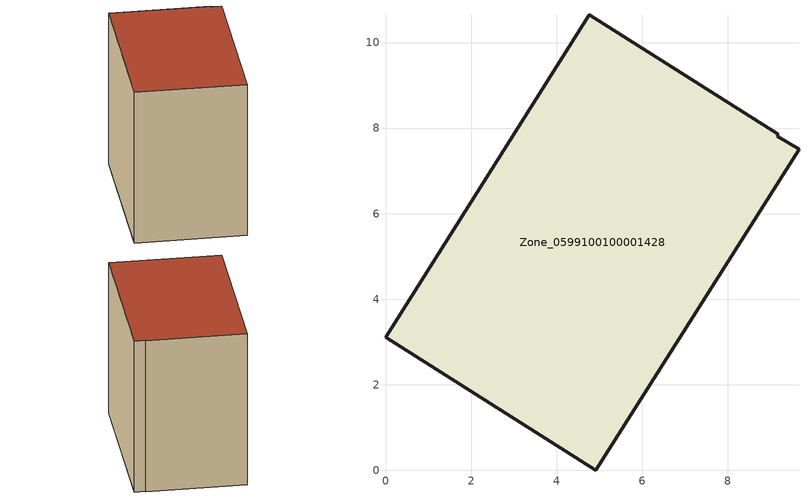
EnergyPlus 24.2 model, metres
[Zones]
Zone_0599100100001428
 floor ground (C_G): 9.16,7.81 9.67,7.51 4.92,0 0,3.11 4.77,10.65 9.18,7.86 z1.67
 wall outside (C_F): 0,3.11 4.92,0 9.67,7.51 9.16,7.81 9.18,7.86 4.77,10.65 0,3.11 z1.67:10.27
 roof outside (C_R): 9.67,7.51 9.16,7.81 9.18,7.86 4.77,10.65 0,3.11 4.92,0 z10.27
[BUILDING]
Pand.0599100100001428: North Axis=0; Terrain=City; Loads Convergence Tolerance Value=0.04; Temperature Convergence Tolerance Value=0.4; Solar Distribution=FullExterior; Maximum Number of Warmup Days=25; Minimum Number of Warmup Days=1
[Site:Location]
Rotterdam.The.Hague.AP_ZH_NLD Design_Conditions: Latitude=51.96; Longitude=4.45; Time Zone=1; Elevation=-4.5
[SITE:GROUNDTEMPERATURE:BUILDINGSURFACE]
18, 18, 18, 18, 18, 18, 18, 18, 18, 18, 18, 18
[MATERIAL] Thermal Absorptance=0.9; Solar Absorptance=0.7; Visible Absorptance=0.7
Name | Roughness | Thickness | Conductivity | Density | Specific Heat
G.TI.2015-2018 | MediumSmooth | 0.15 | 0.0428571 | 540 | 1210
F.TI.2015-2018 | Rough | 0.3 | 0.0666667 | 1920 | 840
R.TI.2015-2018 | MediumRough | 0.2 | 0.0333333 | 1500 | 1000
[CONSTRUCTION]
C_G: G.TI.2015-2018
C_F: F.TI.2015-2018
C_R: R.TI.2015-2018
[ZONE]
Zone_0599100100001428: Type=1; Multiplier=1; Ceiling Height=Autocalculate; Volume=Autocalculate; Floor Area=autocalculate; Part of Total Floor Area=Yes
[ZONEINFILTRATION:DESIGNFLOWRATE]
Infil_Zone_0599100100001428: Zone or ZoneList or Space or SpaceList=Zone_0599100100001428; Schedule=AlwaysOn; Design Flow Rate Calculation Method=Flow/Area; Flow Rate per Floor Area=0.0015; Constant Term Coefficient=1; Temperature Term Coefficient=0; Velocity Term Coefficient=0; Velocity Squared Term Coefficient=0
[HVACTEMPLATE:ZONE:IDEALLOADSAIRSYSTEM]
Zone_0599100100001428: Maximum Heating Supply Air Temperature=50; Minimum Cooling Supply Air Temperature=13; Maximum Heating Supply Air Humidity Ratio=0.0156; Minimum Cooling Supply Air Humidity Ratio=0.0077; Heating Limit=NoLimit; Cooling Limit=NoLimit; Dehumidification Control Type=ConstantSensibleHeatRatio; Cooling Sensible Heat Ratio=0.7; Dehumidification Setpoint=60; Humidification Control Type=None; Humidification Setpoint=30; Outdoor Air Method=None; Outdoor Air Flow Rate per Person=0.00944; Outdoor Air Flow Rate per Zone Floor Area=0; Outdoor Air Flow Rate per Zone=0; Demand Controlled Ventilation Type=None; Outdoor Air Economizer Type=NoEconomizer; Heat Recovery Type=None; Sensible Heat Recovery Effectiveness=0.7; Latent Heat Recovery Effectiveness=0.65
[ZONECONTROL:THERMOSTAT]
ThermostatControl_Zone_0599100100001428: Zone or ZoneList=Zone_0599100100001428; Control Type Schedule=DualSetpointControlType; Control 1=Thermostat_Zone_0599100100001428; Temperature Difference Between Cutout And Setpoint=0
[THERMOSTATSETPOINT:DUALSETPOINT]
Thermostat_Zone_0599100100001428: Heating Setpoint Temperature Schedule=HeatingSetpoint_Zone_0599100100001428; Cooling Setpoint Temperature Schedule=CoolingSetpoint_Zone_0599100100001428
[SCHEDULE:COMPACT]
HeatingSetpoint_Zone_0599100100001428: Through: 12/31, For: AllDays, Until: 24:00, 21
CoolingSetpoint_Zone_0599100100001428: Through: 12/31, For: AllDays, Until: 24:00, 24
DualSetpointControlType: Through: 12/31, For: AllDays, Until: 24:00, 4
AlwaysOn: Through: 12/31, For: AllDays, Until: 24:00, 1
